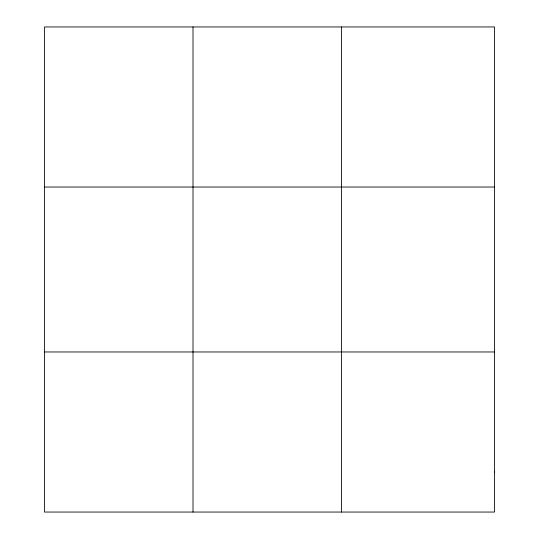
<?xml version="1.0" encoding="UTF-8"?>
<svg xmlns="http://www.w3.org/2000/svg" width="539" height="539" viewBox="0 0 539 539"><rect width="100%" height="100%" fill="white"/><g stroke="black" fill="none" stroke-linecap="round" stroke-linejoin="round"><path stroke-width="0.81" d="M193.002 512.05L193.002 26.95M341.504 512.05L341.504 26.95M44.501 187.033L494.499 187.033M44.501 351.967L494.499 351.967M494.499 472.029L494.499 512.05L44.501 512.05L44.501 26.95L494.499 26.95L494.499 472.029"/></g></svg>
